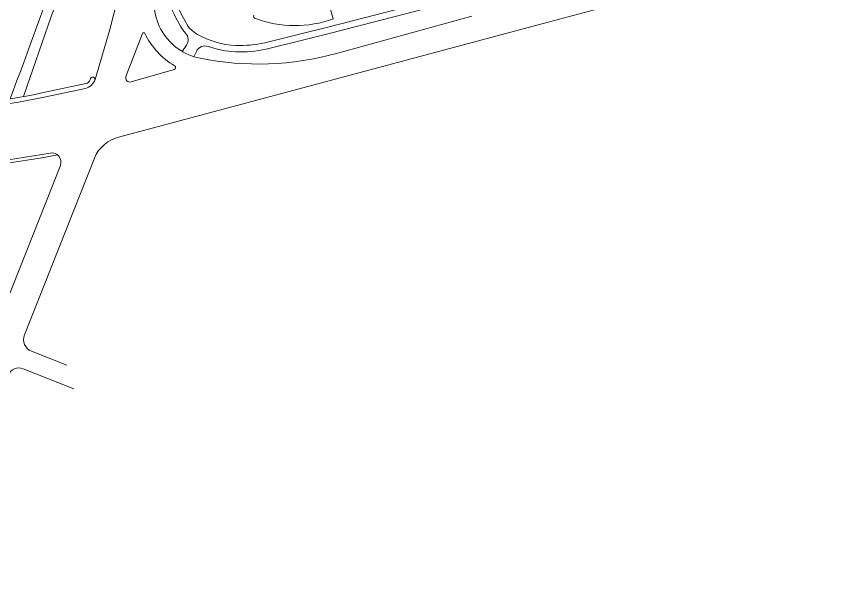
# Model space of a CAD drawing. Header units: feet. Extents: x 2817291 to 2825191, y 230718 to 237492.
# Drawn here: x 2822273 to 2823543, y 231596 to 232466 of the extents above; entities that cross this region are included whole.
import ezdxf

# ---------------------------------------------------------------- set-up
doc = ezdxf.new("R2010")
doc.units = ezdxf.units.FT
doc.layers.add('63', color=7, linetype='Continuous', lineweight=13)

msp = doc.modelspace()

# ---------------------------------------------------------------- linework, layer by layer
at = {"layer": '63'}
for p, q in [((2822429.672, 232739.358), (2822327.833, 232465.997)), ((2822419.185, 232445.599), (2822459.966, 232609.963)), ((2823604.969, 232592.14), (2823086.86, 232452.978)), ((2822760.982, 232449.913), (2822961.22, 232501.778)), ((2822990.275, 232498.922), (2822763.502, 232440.184)), ((2822327.833, 232465.997), (2822284.808, 232341.214)), ((2822763.409, 232476.767), (2822767.588, 232462.282)), ((2822772.697, 232408.446), (2822983.771, 232466.373)), ((2823086.86, 232452.978), (2822434.64, 232278.389)), ((2822396.149, 232367.927), (2822419.185, 232445.599)), ((2822469.975, 232439.33), (2822444.393, 232372.625)), ((2822531.954, 232411.558), (2822538.626, 232421.132)), ((2822554.127, 232411.529), (2822550.283, 232403.329)), ((2822452.301, 232364.012), (2822519.435, 232383.377)), ((2822384.501, 232361.9), (2822315.535, 232347.319)), ((2822316.99, 232340.436), (2822381.036, 232353.977)), ((2822395.233, 232244.98), (2822285.94, 231969.455)), ((2822088.959, 231595.527), (2822342.12, 232233.737)), ((2822296.848, 231944.203), (2822351.983, 231922.333)), ((2822363.287, 231885.413), (2822284.106, 231916.822))]:
    msp.add_line(p, q, dxfattribs=at)
for centre, radius, start, end in [((2814332.18, 235343.235), 8481.871, 339.24471, 340.89252), ((2822834.972, 232623.4), 350.998, 195.50575, 209.40879), ((2822834.972, 232623.4), 340.948, 197.90886, 209.40879), ((2822577.45, 232488.367), 89.272, 162.81133, 258.7702), ((2822647.616, 232466.914), 4.382, 161.32279, 249.78357), ((2822579.056, 232479.148), 47.177, 209.40879, 240.88213), ((2822707.56, 232629.692), 177.847, 249.78357, 289.72606), ((2822472.032, 232438.541), 2.203, 25.29803, 159.01779), ((2822579.056, 232479.148), 57.227, 209.40879, 223.09341), ((2822526.258, 232429.751), 15.075, 325.12806, 43.09341), ((2821626.69, 236829.117), 4523.721, 283.21229, 284.52151), ((2821626.69, 236829.117), 4533.771, 283.21229, 284.52151), ((2822577.45, 232488.367), 114.397, 205.29803, 239.95052), ((2822621.907, 232556.078), 135.237, 240.88214, 267.28882), ((2822567.777, 232405.128), 15.075, 70.27234, 154.87814), ((2822621.907, 232556.078), 145.287, 250.27235, 267.28882), ((2822623.247, 232584.37), 173.61, 267.28881, 283.21229), ((2822623.247, 232584.37), 163.56, 267.28881, 283.21229), ((2822650.202, 232854.795), 462.852, 258.7702, 285.34631), ((2822518.529, 232386.517), 3.268, 286.09086, 59.95052), ((2822376.878, 232373.643), 20.1, 281.93803, 343.48031), ((2822374.696, 232373.121), 14.9, 311.14669, 344.44693), ((2822392.493, 232368.167), 3.573, 342.51369, 164.44692), ((2822450.491, 232370.286), 6.531, 159.01778, 286.09086), ((2822050.128, 233602.633), 1283.064, 272.23877, 281.93803), ((2822050.128, 233602.633), 1290.099, 272.23877, 281.93803), ((2822446.259, 232224.739), 54.894, 102.21963, 158.36309), ((2822047.435, 233767.449), 1539.779, 272.58856, 280.43066), ((2822047.435, 233767.449), 1544.804, 272.58856, 280.83365), ((2822328.799, 232239.021), 14.33, 338.36309, 100.43065), ((2822304.02, 231962.283), 19.451, 158.36309, 248.36309), ((2822277.579, 231900.367), 17.702, 68.36308, 158.36308)]:
    msp.add_arc(centre, radius, start, end, dxfattribs=at)

doc.saveas('drawing.dxf')
